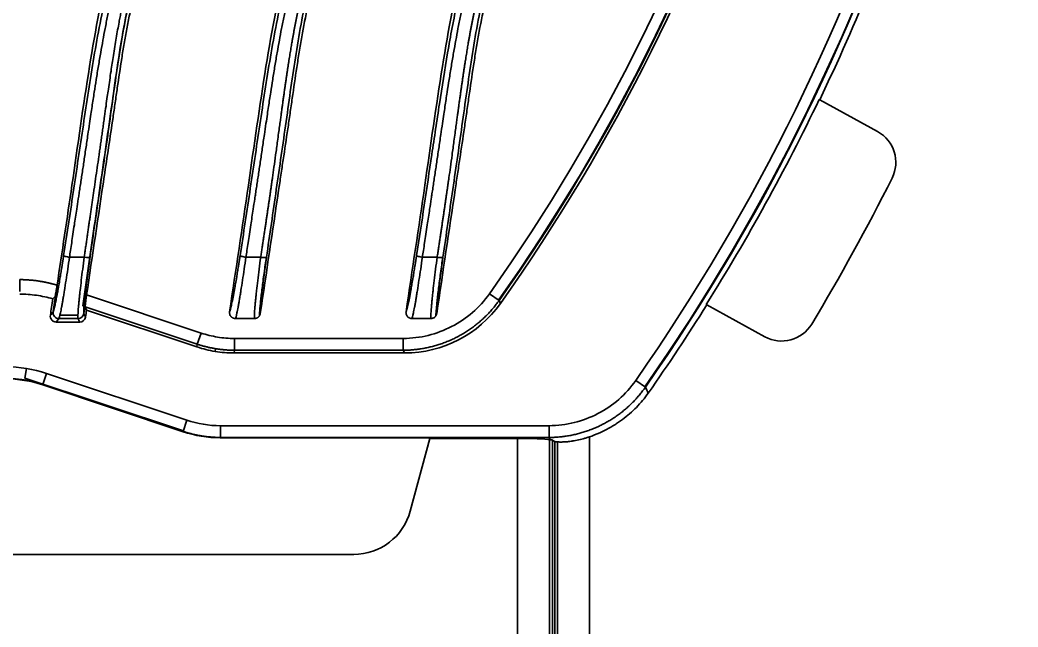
# Model space of a CAD drawing. Header units: millimetres. Extents: x 256 to 2096, y 1004 to 2403.
# Drawn here: x 841 to 926.2, y 1239.6 to 1291.5 of the extents above; entities that cross this region are included whole.
import ezdxf

# ---------------------------------------------------------------- set-up
doc = ezdxf.new("R2010")
doc.units = ezdxf.units.MM
doc.layers.add('1', color=7, linetype='Continuous', true_color=0xffffff)

msp = doc.modelspace()

# ---------------------------------------------------------------- linework, layer by layer
at = {"layer": '1', "color": 7, "linetype": 'Continuous', "lineweight": 35}
for p, q in [((909.294, 1284.687), (909.248, 1284.713)), ((914.241, 1281.962), (909.294, 1284.687)), ((845.199, 1271.232), (846.459, 1271.232)), ((860.274, 1271.232), (861.534, 1271.232)), ((875.349, 1271.232), (876.609, 1271.232)), ((840.969, 1268.316), (840.969, 1269.319)), ((856.439, 1264.758), (846.662, 1268.017)), ((881.077, 1268.108), (881.896, 1267.528)), ((843.775, 1267.674), (843.961, 1267.859)), ((846.342, 1267.073), (846.439, 1267.035)), ((899.599, 1267.195), (899.645, 1267.169)), ((899.645, 1267.169), (904.592, 1264.444)), ((844.386, 1266.279), (845.919, 1266.279)), ((856.122, 1263.806), (846.545, 1266.998)), ((846.66, 1266.712), (856.084, 1263.571)), ((844.063, 1265.695), (844.3, 1266)), ((846.076, 1265.695), (844.063, 1265.695)), ((861.005, 1266), (859.375, 1266)), ((876.08, 1266), (874.45, 1266)), ((856.122, 1263.806), (856.439, 1264.758)), ((856.084, 1263.571), (856.122, 1263.806)), ((859.296, 1264.294), (873.705, 1264.294)), ((859.296, 1264.294), (859.296, 1263.291)), ((873.705, 1263.291), (873.705, 1264.294)), ((857.688, 1263.421), (857.65, 1263.186)), ((859.296, 1263.291), (859.258, 1263.056)), ((873.826, 1263.056), (859.258, 1263.056)), ((873.705, 1263.291), (859.296, 1263.291)), ((873.705, 1263.291), (873.826, 1263.056)), ((841.523, 1261.727), (841.391, 1260.916)), ((843.246, 1261.304), (842.928, 1260.351)), ((855.23, 1257.309), (843.246, 1261.304)), ((841.362, 1260.737), (841.358, 1260.713)), ((841.391, 1260.916), (854.929, 1256.404)), ((842.928, 1260.351), (842.924, 1260.327)), ((854.909, 1256.332), (842.924, 1260.327)), ((854.913, 1256.356), (842.928, 1260.351)), ((893.575, 1260.708), (894.398, 1260.134)), ((854.913, 1256.356), (855.23, 1257.309)), ((858.087, 1256.845), (886.168, 1256.845)), ((858.087, 1256.845), (858.087, 1255.841)), ((886.168, 1255.841), (886.168, 1256.845)), ((854.909, 1256.332), (854.913, 1256.356)), ((856.479, 1255.971), (856.475, 1255.947)), ((858.087, 1255.841), (858.083, 1255.817)), ((858.083, 1255.817), (875.992, 1255.817)), ((886.168, 1255.841), (858.087, 1255.841)), ((875.975, 1255.754), (874.314, 1249.555)), ((875.992, 1255.817), (875.975, 1255.754)), ((883.464, 1255.754), (875.975, 1255.754)), ((883.464, 1255.754), (883.464, 1202.735)), ((886.266, 1255.653), (886.168, 1255.841)), ((886.213, 1255.66), (886.213, 1202.736)), ((886.453, 1255.612), (886.453, 1202.735)), ((886.651, 1194.263), (886.651, 1255.497)), ((886.89, 1191.007), (886.89, 1255.458)), ((889.639, 1178.614), (889.639, 1255.877)), ((828.856, 1245.849), (869.484, 1245.849))]:
    msp.add_line(p, q, dxfattribs=at)
for centre, radius, start, end in [((749.342, 1361.376), 176.844, 325.08661, 34.91339), ((749.342, 1361.376), 162.364, 324.70131, 35.29869), ((749.342, 1361.376), 161.41, 324.70131, 35.29869), ((749.342, 1361.376), 162.413, 324.70131, 0), ((749.342, 1361.376), 162.648, 324.65576, 0), ((749.342, 1361.376), 175.89, 325.08661, 0), ((749.342, 1361.376), 176.894, 325.08661, 0), ((749.342, 1361.376), 177.386, 334.38461, 337.92118), ((749.342, 1361.376), 177.334, 327.92022, 334.38557), ((912.794, 1279.335), 3, 333.34644, 61.1529), ((749.342, 1361.376), 185.886, 328.95935, 333.34644), ((749.342, 1361.376), 177.386, 324.99861, 327.92118), ((906.039, 1267.072), 3, 241.1529, 328.95935), ((869.484, 1250.849), 5, 270, 345)]:
    msp.add_arc(centre, radius, start, end, dxfattribs=at)
for centre, major_axis, ratio, start_param, end_param in [((873.812, 1273.12), (4.624, -8.943), 0.998264, 5.806736, 6.759243), ((844.064, 1266.198), (0.309, 0.398), 0.997479, 2.084939, 3.800853), ((846.076, 1266.198), (0.218, -0.454), 0.998064, 5.836597, 7.258411), ((859.262, 1273.12), (1.612, 9.934), 0.998594, 2.98094, 3.141593), ((859.262, 1273.12), (1.612, 9.934), 0.998594, 3.141593, 3.302246), ((839.746, 1250.779), (1.612, 9.934), 0.998594, 6.122532, 6.443838), ((858.087, 1265.881), (-1.612, -9.934), 0.998594, 6.122532, 6.443838), ((883.464, 1255.597), (3, 0), 0.052408, 0.365703, 1.570796)]:
    msp.add_ellipse(centre, major_axis=major_axis, ratio=ratio, start_param=start_param, end_param=end_param, dxfattribs=at)
for points, knots in [([(849.945, 1361.376), (849.945, 1358.184), (849.751, 1352.105), (848.953, 1343.445), (847.792, 1335.646), (846.417, 1328.624), (844.787, 1322.313), (843.312, 1316.366), (840.172, 1310.846), (836.324, 1304.627), (833.424, 1296.568), (831.726, 1287.277), (830.451, 1278.067), (829.54, 1272.007), (829.138, 1269.319)], [0, 0, 0, 0, 0.10069, 0.191705, 0.274223, 0.349217, 0.417563, 0.479284, 0.542698, 0.618977, 0.707452, 0.807129, 0.914514, 1, 1, 1, 1]), ([(865.02, 1361.376), (865.02, 1358.184), (864.826, 1352.105), (864.028, 1343.445), (862.867, 1335.646), (861.492, 1328.624), (859.862, 1322.313), (858.387, 1316.366), (855.247, 1310.846), (851.399, 1304.627), (848.499, 1296.568), (846.801, 1287.277), (845.504, 1277.908), (844.567, 1271.689), (844.142, 1268.843)], [0, 0, 0, 0, 0.100184, 0.190742, 0.272846, 0.347463, 0.415466, 0.476877, 0.539973, 0.615868, 0.703899, 0.803075, 0.90992, 1, 1, 1, 1]), ([(880.095, 1361.376), (880.095, 1358.184), (879.901, 1352.105), (879.103, 1343.445), (877.942, 1335.646), (876.567, 1328.624), (874.937, 1322.313), (873.462, 1316.366), (870.322, 1310.846), (866.474, 1304.627), (863.574, 1296.568), (861.876, 1287.277), (860.474, 1277.152), (859.414, 1270.179), (858.878, 1266.576)], [0, 0, 0, 0, 0.097844, 0.186287, 0.266472, 0.339347, 0.405761, 0.465738, 0.527359, 0.601482, 0.687456, 0.784316, 0.888666, 1, 1, 1, 1]), ([(895.17, 1361.376), (895.17, 1358.184), (894.976, 1352.105), (894.178, 1343.445), (893.017, 1335.646), (891.642, 1328.624), (890.012, 1322.313), (888.537, 1316.366), (885.397, 1310.846), (881.549, 1304.627), (878.649, 1296.568), (876.951, 1287.277), (875.549, 1277.152), (874.489, 1270.179), (873.953, 1266.576)], [0, 0, 0, 0, 0.097844, 0.186287, 0.266472, 0.339347, 0.405761, 0.465738, 0.527359, 0.601482, 0.687456, 0.784316, 0.888666, 1, 1, 1, 1]), ([(846.662, 1268.017), (847.162, 1271.384), (847.662, 1274.75), (848.417, 1279.8), (848.671, 1281.483), (848.979, 1283.587), (849.04, 1284.008), (849.162, 1284.851), (849.223, 1285.272), (849.406, 1286.535), (849.53, 1287.377), (849.73, 1288.637), (849.798, 1289.057), (849.942, 1289.896), (850.017, 1290.315), (850.135, 1290.943), (850.175, 1291.152), (850.257, 1291.569), (850.299, 1291.778), (850.429, 1292.403), (850.518, 1292.818), (850.8, 1294.058), (851.004, 1294.879), (851.447, 1296.508), (851.687, 1297.316), (852.206, 1298.917), (852.486, 1299.71), (852.939, 1300.888), (853.095, 1301.278), (853.42, 1302.054), (853.588, 1302.44), (854.111, 1303.592), (854.854, 1305.11), (855.686, 1306.595), (856.123, 1307.33)], [0, 0, 0, 0, 0.25, 0.25, 0.375, 0.375, 0.40625, 0.40625, 0.4375, 0.4375, 0.5, 0.5, 0.53125, 0.53125, 0.5625, 0.5625, 0.578125, 0.578125, 0.59375, 0.59375, 0.625, 0.625, 0.6875, 0.6875, 0.75, 0.75, 0.8125, 0.8125, 0.84375, 0.84375, 0.875, 0.875, 0.9375, 1, 1, 1, 1]), ([(861.502, 1266.428), (862.022, 1269.931), (862.541, 1273.434), (863.129, 1277.374), (863.195, 1277.811), (863.326, 1278.687), (863.523, 1280), (863.784, 1281.751), (864.01, 1283.284), (864.137, 1284.16), (864.327, 1285.474), (864.485, 1286.569), (864.685, 1287.882), (864.753, 1288.32), (864.896, 1289.192), (864.97, 1289.628), (865.203, 1290.93), (865.372, 1291.794), (865.745, 1293.51), (865.948, 1294.362), (866.393, 1296.054), (866.634, 1296.894), (867.159, 1298.559), (867.443, 1299.384), (867.905, 1300.61), (868.065, 1301.016), (868.397, 1301.825), (868.57, 1302.228), (869.108, 1303.428), (869.876, 1305.011), (870.742, 1306.562), (871.198, 1307.329)], [0, 0, 0, 0, 0.25, 0.25, 0.28125, 0.28125, 0.3125, 0.375, 0.40625, 0.421875, 0.4375, 0.5, 0.5, 0.53125, 0.53125, 0.5625, 0.5625, 0.625, 0.625, 0.6875, 0.6875, 0.75, 0.75, 0.8125, 0.8125, 0.84375, 0.84375, 0.875, 0.875, 0.9375, 1, 1, 1, 1]), ([(876.577, 1266.428), (877.1, 1269.952), (877.623, 1273.477), (878.214, 1277.441), (878.28, 1277.882), (878.412, 1278.763), (878.61, 1280.084), (878.873, 1281.846), (879.1, 1283.388), (879.196, 1284.049), (879.26, 1284.49), (879.419, 1285.592), (879.579, 1286.694), (879.747, 1287.795), (879.782, 1288.015), (879.851, 1288.455), (879.957, 1289.114), (880.07, 1289.771), (880.305, 1291.081), (880.478, 1291.949), (880.856, 1293.674), (881.063, 1294.531), (881.515, 1296.231), (881.76, 1297.075), (882.295, 1298.747), (882.584, 1299.576), (883.055, 1300.806), (883.218, 1301.214), (883.557, 1302.026), (883.733, 1302.43), (884.281, 1303.634), (884.672, 1304.428), (885.503, 1306), (885.943, 1306.778), (886.403, 1307.549)], [0, 0, 0, 0, 0.25, 0.25, 0.28125, 0.28125, 0.3125, 0.375, 0.40625, 0.421875, 0.421875, 0.4375, 0.5, 0.5, 0.515625, 0.515625, 0.53125, 0.5625, 0.5625, 0.625, 0.625, 0.6875, 0.6875, 0.75, 0.75, 0.8125, 0.8125, 0.84375, 0.84375, 0.875, 0.875, 0.9375, 0.9375, 1, 1, 1, 1]), ([(882.66, 1305.543), (881.975, 1304.235), (881.367, 1302.884), (880.558, 1300.815), (880.305, 1300.119), (879.833, 1298.715), (879.392, 1297.3), (879.009, 1295.87), (878.74, 1294.796), (878.654, 1294.437), (878.488, 1293.719), (878.086, 1291.923), (877.48, 1288.679), (876.97, 1285.428), (876.697, 1283.623), (876.588, 1282.901), (876.534, 1282.54), (876.371, 1281.457), (876.263, 1280.736), (875.94, 1278.572), (875.725, 1277.131), (875.292, 1274.25), (875.074, 1272.811), (874.852, 1271.372)], [0, 0, 0, 0, 0.125, 0.125, 0.1875, 0.1875, 0.25, 0.3125, 0.3125, 0.34375, 0.34375, 0.375, 0.5, 0.625, 0.65625, 0.65625, 0.6875, 0.6875, 0.75, 0.75, 0.875, 0.875, 1, 1, 1, 1]), ([(852.972, 1305.261), (852.958, 1305.234), (852.929, 1305.18), (852.887, 1305.098), (852.844, 1305.016), (852.801, 1304.934), (852.759, 1304.851), (852.717, 1304.769), (852.675, 1304.686), (852.633, 1304.603), (852.591, 1304.52), (852.549, 1304.436), (852.508, 1304.353), (852.467, 1304.269), (852.425, 1304.185), (852.384, 1304.101), (852.344, 1304.017), (852.303, 1303.932), (852.263, 1303.847), (852.222, 1303.762), (852.182, 1303.677), (852.142, 1303.592), (852.102, 1303.506), (852.063, 1303.421), (852.023, 1303.335), (851.984, 1303.249), (851.945, 1303.162), (851.906, 1303.076), (851.867, 1302.989), (851.828, 1302.902), (851.79, 1302.815), (851.751, 1302.728), (851.713, 1302.64), (851.675, 1302.552), (851.637, 1302.464), (851.599, 1302.376), (851.562, 1302.288), (851.525, 1302.2), (851.487, 1302.111), (851.45, 1302.022), (851.413, 1301.933), (851.377, 1301.844), (851.34, 1301.754), (851.304, 1301.664), (851.267, 1301.575), (851.231, 1301.485), (851.195, 1301.394), (851.159, 1301.304), (851.124, 1301.213), (851.088, 1301.122), (851.053, 1301.031), (851.018, 1300.94), (850.983, 1300.849), (850.948, 1300.757), (850.914, 1300.665), (850.879, 1300.573), (850.845, 1300.481), (850.811, 1300.388), (850.777, 1300.296), (850.743, 1300.203), (850.709, 1300.11), (850.675, 1300.017), (850.642, 1299.923), (850.609, 1299.83), (850.576, 1299.736), (850.543, 1299.642), (850.51, 1299.548), (850.478, 1299.453), (850.445, 1299.359), (850.413, 1299.264), (850.381, 1299.169), (850.349, 1299.074), (850.317, 1298.978), (850.286, 1298.883), (850.254, 1298.787), (850.223, 1298.691), (850.125, 1298.387), (849.963, 1297.87), (849.743, 1297.131), (849.529, 1296.376), (849.322, 1295.604), (849.109, 1294.765), (848.891, 1293.853), (848.668, 1292.858), (848.45, 1291.823), (848.244, 1290.787), (848.049, 1289.743), (847.861, 1288.685), (847.671, 1287.564), (847.488, 1286.435), (847.306, 1285.273), (847.156, 1284.29), (847.024, 1283.402), (846.905, 1282.605), (846.79, 1281.824), (846.685, 1281.11), (846.597, 1280.517), (846.51, 1279.935), (846.425, 1279.363), (846.342, 1278.801), (846.259, 1278.25), (846.178, 1277.709), (846.098, 1277.179), (846.024, 1276.685), (845.931, 1276.071), (845.796, 1275.182), (845.643, 1274.173), (845.499, 1273.219), (845.39, 1272.495), (845.291, 1271.841), (845.228, 1271.427), (845.199, 1271.232)], [0, 0, 0, 0, 0.002623, 0.005248, 0.007877, 0.010508, 0.013142, 0.015779, 0.018419, 0.021062, 0.023708, 0.026358, 0.02901, 0.031665, 0.034323, 0.036984, 0.039648, 0.042316, 0.044986, 0.04766, 0.050336, 0.053016, 0.055699, 0.058386, 0.061075, 0.063768, 0.066464, 0.069163, 0.071865, 0.074571, 0.07728, 0.079992, 0.082708, 0.085427, 0.088149, 0.090875, 0.093604, 0.096337, 0.099073, 0.101812, 0.104555, 0.107301, 0.110051, 0.112804, 0.115561, 0.118321, 0.121085, 0.123853, 0.126624, 0.129398, 0.132176, 0.134958, 0.137744, 0.140533, 0.143325, 0.146122, 0.148922, 0.151725, 0.154533, 0.157344, 0.160159, 0.162978, 0.1658, 0.168626, 0.171456, 0.17429, 0.177128, 0.179969, 0.182814, 0.185664, 0.188517, 0.191373, 0.194234, 0.197099, 0.199968, 0.20284, 0.205717, 0.227228, 0.249154, 0.2715, 0.294269, 0.317465, 0.345397, 0.374428, 0.404562, 0.435803, 0.46471, 0.495366, 0.527773, 0.561933, 0.593209, 0.628374, 0.647088, 0.670064, 0.6973, 0.714709, 0.731819, 0.748631, 0.765143, 0.781356, 0.79727, 0.812884, 0.8282, 0.843217, 0.85571, 0.881396, 0.920276, 0.943196, 0.964123, 0.983058, 1, 1, 1, 1]), ([(868.047, 1305.261), (868.033, 1305.234), (868.004, 1305.179), (867.961, 1305.097), (867.919, 1305.015), (867.876, 1304.933), (867.834, 1304.851), (867.791, 1304.768), (867.749, 1304.686), (867.707, 1304.603), (867.666, 1304.519), (867.624, 1304.436), (867.583, 1304.352), (867.541, 1304.269), (867.5, 1304.185), (867.459, 1304.101), (867.418, 1304.016), (867.378, 1303.932), (867.337, 1303.847), (867.297, 1303.762), (867.257, 1303.677), (867.217, 1303.591), (867.177, 1303.506), (867.138, 1303.42), (867.098, 1303.334), (867.059, 1303.248), (867.02, 1303.162), (866.981, 1303.075), (866.942, 1302.989), (866.903, 1302.902), (866.864, 1302.814), (866.826, 1302.727), (866.788, 1302.64), (866.75, 1302.552), (866.712, 1302.464), (866.674, 1302.376), (866.637, 1302.288), (866.599, 1302.199), (866.562, 1302.11), (866.525, 1302.022), (866.488, 1301.933), (866.451, 1301.843), (866.415, 1301.754), (866.378, 1301.664), (866.342, 1301.574), (866.306, 1301.484), (866.27, 1301.394), (866.234, 1301.303), (866.199, 1301.213), (866.163, 1301.122), (866.128, 1301.031), (866.093, 1300.94), (866.058, 1300.848), (866.023, 1300.757), (865.988, 1300.665), (865.954, 1300.573), (865.92, 1300.48), (865.885, 1300.388), (865.851, 1300.295), (865.818, 1300.203), (865.784, 1300.109), (865.75, 1300.016), (865.717, 1299.923), (865.684, 1299.829), (865.651, 1299.735), (865.618, 1299.641), (865.585, 1299.547), (865.553, 1299.453), (865.52, 1299.358), (865.488, 1299.263), (865.456, 1299.168), (865.424, 1299.073), (865.392, 1298.978), (865.361, 1298.882), (865.329, 1298.787), (865.298, 1298.691), (865.2, 1298.387), (865.037, 1297.869), (864.818, 1297.131), (864.604, 1296.376), (864.397, 1295.603), (864.184, 1294.765), (863.966, 1293.852), (863.743, 1292.858), (863.525, 1291.823), (863.319, 1290.787), (863.124, 1289.743), (862.936, 1288.684), (862.746, 1287.564), (862.563, 1286.435), (862.381, 1285.273), (862.231, 1284.289), (862.099, 1283.401), (861.98, 1282.605), (861.865, 1281.824), (861.76, 1281.11), (861.672, 1280.517), (861.585, 1279.935), (861.5, 1279.363), (861.417, 1278.801), (861.334, 1278.25), (861.253, 1277.709), (861.173, 1277.179), (861.099, 1276.685), (861.006, 1276.071), (860.871, 1275.182), (860.718, 1274.173), (860.574, 1273.219), (860.465, 1272.495), (860.366, 1271.841), (860.303, 1271.427), (860.274, 1271.232)], [0, 0, 0, 0, 0.002623, 0.005248, 0.007877, 0.010508, 0.013142, 0.015779, 0.018419, 0.021062, 0.023709, 0.026358, 0.02901, 0.031665, 0.034323, 0.036984, 0.039648, 0.042316, 0.044986, 0.04766, 0.050336, 0.053016, 0.055699, 0.058386, 0.061075, 0.063768, 0.066464, 0.069163, 0.071865, 0.074571, 0.07728, 0.079992, 0.082708, 0.085427, 0.088149, 0.090875, 0.093604, 0.096337, 0.099073, 0.101812, 0.104555, 0.107301, 0.110051, 0.112804, 0.115561, 0.118321, 0.121085, 0.123853, 0.126624, 0.129398, 0.132176, 0.134958, 0.137744, 0.140533, 0.143325, 0.146122, 0.148922, 0.151725, 0.154533, 0.157344, 0.160159, 0.162978, 0.1658, 0.168626, 0.171456, 0.17429, 0.177128, 0.179969, 0.182814, 0.185663, 0.188516, 0.191373, 0.194234, 0.197099, 0.199967, 0.20284, 0.205716, 0.227228, 0.249154, 0.271499, 0.294268, 0.317465, 0.345397, 0.374428, 0.404562, 0.435803, 0.46471, 0.495366, 0.527772, 0.561933, 0.593209, 0.628374, 0.647088, 0.670063, 0.6973, 0.714709, 0.731819, 0.748631, 0.765143, 0.781356, 0.79727, 0.812884, 0.8282, 0.843217, 0.855712, 0.881399, 0.920276, 0.943196, 0.964124, 0.983058, 1, 1, 1, 1]), ([(883.122, 1305.261), (883.108, 1305.234), (883.079, 1305.179), (883.036, 1305.097), (882.994, 1305.015), (882.951, 1304.933), (882.909, 1304.851), (882.866, 1304.768), (882.824, 1304.686), (882.782, 1304.603), (882.741, 1304.519), (882.699, 1304.436), (882.658, 1304.352), (882.616, 1304.269), (882.575, 1304.185), (882.534, 1304.101), (882.493, 1304.016), (882.453, 1303.932), (882.412, 1303.847), (882.372, 1303.762), (882.332, 1303.677), (882.292, 1303.591), (882.252, 1303.506), (882.213, 1303.42), (882.173, 1303.334), (882.134, 1303.248), (882.095, 1303.162), (882.056, 1303.075), (882.017, 1302.988), (881.978, 1302.902), (881.939, 1302.814), (881.901, 1302.727), (881.863, 1302.64), (881.825, 1302.552), (881.787, 1302.464), (881.749, 1302.376), (881.712, 1302.288), (881.674, 1302.199), (881.637, 1302.11), (881.6, 1302.022), (881.563, 1301.932), (881.526, 1301.843), (881.49, 1301.754), (881.453, 1301.664), (881.417, 1301.574), (881.381, 1301.484), (881.345, 1301.394), (881.309, 1301.303), (881.274, 1301.213), (881.238, 1301.122), (881.203, 1301.031), (881.168, 1300.94), (881.133, 1300.848), (881.098, 1300.756), (881.063, 1300.665), (881.029, 1300.573), (880.995, 1300.48), (880.96, 1300.388), (880.926, 1300.295), (880.893, 1300.203), (880.859, 1300.109), (880.825, 1300.016), (880.792, 1299.923), (880.759, 1299.829), (880.726, 1299.735), (880.693, 1299.641), (880.66, 1299.547), (880.628, 1299.453), (880.595, 1299.358), (880.563, 1299.263), (880.531, 1299.168), (880.499, 1299.073), (880.467, 1298.978), (880.436, 1298.882), (880.404, 1298.787), (880.373, 1298.691), (880.275, 1298.387), (880.112, 1297.869), (879.893, 1297.131), (879.679, 1296.376), (879.472, 1295.603), (879.259, 1294.765), (879.041, 1293.852), (878.818, 1292.858), (878.6, 1291.823), (878.394, 1290.787), (878.199, 1289.743), (878.011, 1288.684), (877.821, 1287.564), (877.638, 1286.435), (877.456, 1285.273), (877.306, 1284.289), (877.174, 1283.401), (877.055, 1282.605), (876.94, 1281.824), (876.835, 1281.11), (876.747, 1280.517), (876.66, 1279.935), (876.575, 1279.363), (876.492, 1278.801), (876.409, 1278.25), (876.328, 1277.709), (876.248, 1277.179), (876.174, 1276.685), (876.081, 1276.071), (875.946, 1275.182), (875.793, 1274.173), (875.649, 1273.219), (875.54, 1272.495), (875.441, 1271.841), (875.378, 1271.427), (875.349, 1271.232)], [0, 0, 0, 0, 0.002623, 0.005248, 0.007877, 0.010508, 0.013142, 0.01578, 0.01842, 0.021063, 0.023709, 0.026358, 0.02901, 0.031665, 0.034323, 0.036984, 0.039649, 0.042316, 0.044987, 0.04766, 0.050337, 0.053017, 0.0557, 0.058386, 0.061076, 0.063768, 0.066464, 0.069163, 0.071866, 0.074572, 0.077281, 0.079993, 0.082709, 0.085428, 0.08815, 0.090876, 0.093605, 0.096337, 0.099073, 0.101813, 0.104556, 0.107302, 0.110052, 0.112805, 0.115562, 0.118322, 0.121086, 0.123853, 0.126624, 0.129399, 0.132177, 0.134959, 0.137744, 0.140533, 0.143326, 0.146122, 0.148922, 0.151726, 0.154533, 0.157344, 0.160159, 0.162978, 0.1658, 0.168627, 0.171456, 0.17429, 0.177128, 0.179969, 0.182814, 0.185664, 0.188517, 0.191373, 0.194234, 0.197099, 0.199967, 0.20284, 0.205716, 0.227228, 0.249154, 0.271499, 0.294268, 0.317465, 0.345397, 0.374428, 0.404562, 0.435803, 0.46471, 0.495366, 0.527773, 0.561933, 0.593209, 0.628374, 0.647088, 0.670063, 0.6973, 0.714709, 0.731819, 0.74863, 0.765143, 0.781356, 0.79727, 0.812884, 0.8282, 0.843217, 0.855713, 0.881399, 0.920276, 0.943196, 0.964124, 0.983058, 1, 1, 1, 1]), ([(861.534, 1271.232), (861.554, 1271.365), (861.595, 1271.628), (861.654, 1272.021), (861.713, 1272.407), (861.771, 1272.787), (861.827, 1273.161), (861.882, 1273.529), (861.936, 1273.89), (861.99, 1274.245), (862.042, 1274.594), (862.092, 1274.936), (862.142, 1275.273), (862.191, 1275.603), (862.238, 1275.927), (862.285, 1276.244), (862.33, 1276.556), (862.374, 1276.861), (862.417, 1277.159), (862.459, 1277.452), (862.5, 1277.738), (862.57, 1278.229), (862.674, 1278.97), (862.818, 1280.012), (862.949, 1280.977), (863.06, 1281.792), (863.141, 1282.383), (863.21, 1282.89), (863.268, 1283.312), (863.314, 1283.649), (863.348, 1283.902), (863.385, 1284.167), (863.427, 1284.471), (863.478, 1284.837), (863.528, 1285.195), (863.578, 1285.544), (863.627, 1285.885), (863.675, 1286.217), (863.723, 1286.541), (863.77, 1286.856), (863.816, 1287.163), (863.861, 1287.461), (863.906, 1287.751), (863.95, 1288.032), (863.993, 1288.305), (864.035, 1288.569), (864.077, 1288.825), (864.118, 1289.072), (864.158, 1289.311), (864.201, 1289.564), (864.249, 1289.834), (864.3, 1290.123), (864.353, 1290.412), (864.406, 1290.7), (864.46, 1290.988), (864.516, 1291.275), (864.572, 1291.561), (864.629, 1291.847), (864.687, 1292.132), (864.746, 1292.416), (864.805, 1292.699), (864.866, 1292.982), (864.927, 1293.265), (864.99, 1293.546), (865.053, 1293.827), (865.117, 1294.108), (865.161, 1294.294), (865.182, 1294.388)], [0, 0, 0, 0, 0.017236, 0.0342, 0.050892, 0.067313, 0.083461, 0.099338, 0.114944, 0.130277, 0.145339, 0.160129, 0.174647, 0.188894, 0.202869, 0.216572, 0.230003, 0.243163, 0.256051, 0.268667, 0.281012, 0.293085, 0.332058, 0.376908, 0.427635, 0.456732, 0.482185, 0.503995, 0.522161, 0.536683, 0.547561, 0.554796, 0.570929, 0.586697, 0.602101, 0.617141, 0.631817, 0.64613, 0.660078, 0.673662, 0.686883, 0.69974, 0.712233, 0.724362, 0.736128, 0.74753, 0.758568, 0.769243, 0.779554, 0.789503, 0.80205, 0.814576, 0.827081, 0.839564, 0.852027, 0.864469, 0.87689, 0.889291, 0.901672, 0.914032, 0.926372, 0.938692, 0.950993, 0.963273, 0.975535, 0.987777, 1, 1, 1, 1]), ([(876.609, 1271.232), (876.629, 1271.365), (876.67, 1271.628), (876.729, 1272.021), (876.788, 1272.407), (876.846, 1272.787), (876.902, 1273.161), (876.957, 1273.529), (877.011, 1273.89), (877.065, 1274.245), (877.117, 1274.594), (877.167, 1274.936), (877.217, 1275.273), (877.266, 1275.603), (877.313, 1275.927), (877.36, 1276.244), (877.405, 1276.556), (877.449, 1276.861), (877.492, 1277.159), (877.534, 1277.452), (877.575, 1277.738), (877.645, 1278.229), (877.749, 1278.97), (877.893, 1280.012), (878.024, 1280.977), (878.135, 1281.792), (878.216, 1282.383), (878.285, 1282.89), (878.343, 1283.312), (878.389, 1283.649), (878.423, 1283.902), (878.46, 1284.167), (878.502, 1284.471), (878.553, 1284.837), (878.603, 1285.195), (878.653, 1285.544), (878.702, 1285.885), (878.75, 1286.217), (878.798, 1286.541), (878.845, 1286.856), (878.891, 1287.163), (878.936, 1287.461), (878.981, 1287.751), (879.025, 1288.032), (879.068, 1288.305), (879.11, 1288.569), (879.152, 1288.825), (879.193, 1289.072), (879.233, 1289.311), (879.276, 1289.564), (879.324, 1289.834), (879.375, 1290.123), (879.428, 1290.412), (879.481, 1290.7), (879.535, 1290.988), (879.591, 1291.275), (879.647, 1291.561), (879.704, 1291.847), (879.762, 1292.132), (879.821, 1292.416), (879.88, 1292.699), (879.941, 1292.982), (880.002, 1293.265), (880.065, 1293.546), (880.128, 1293.827), (880.192, 1294.108), (880.236, 1294.294), (880.257, 1294.388)], [0, 0, 0, 0, 0.017236, 0.0342, 0.050892, 0.067313, 0.083461, 0.099338, 0.114944, 0.130277, 0.145339, 0.160129, 0.174647, 0.188894, 0.202869, 0.216572, 0.230003, 0.243163, 0.256051, 0.268667, 0.281012, 0.293085, 0.332058, 0.376908, 0.427635, 0.456732, 0.482185, 0.503995, 0.522161, 0.536683, 0.547561, 0.554796, 0.570929, 0.586697, 0.602101, 0.617141, 0.631817, 0.64613, 0.660078, 0.673662, 0.686883, 0.69974, 0.712233, 0.724362, 0.736128, 0.74753, 0.758568, 0.769243, 0.779554, 0.789503, 0.80205, 0.814576, 0.827081, 0.839564, 0.852027, 0.864469, 0.87689, 0.889291, 0.901672, 0.914032, 0.926372, 0.938692, 0.950993, 0.963273, 0.975535, 0.987777, 1, 1, 1, 1]), ([(846.342, 1267.073), (846.647, 1269.196), (846.953, 1271.32), (847.595, 1275.77), (847.933, 1278.096), (848.44, 1281.586), (848.608, 1282.75), (848.937, 1285.079), (849.097, 1286.245), (849.443, 1288.573), (849.628, 1289.738), (850.041, 1291.955), (850.261, 1293.01), (850.509, 1294.057)], [0, 0, 0, 0, 0.236073, 0.236073, 0.49422, 0.49422, 0.623294, 0.623294, 0.752368, 0.752368, 0.881441, 0.881441, 1, 1, 1, 1]), ([(846.459, 1271.232), (846.479, 1271.373), (846.52, 1271.656), (846.581, 1272.078), (846.641, 1272.498), (846.701, 1272.915), (846.761, 1273.331), (846.821, 1273.744), (846.88, 1274.155), (846.94, 1274.564), (846.998, 1274.97), (847.057, 1275.374), (847.115, 1275.776), (847.173, 1276.175), (847.231, 1276.572), (847.316, 1277.155), (847.428, 1277.924), (847.567, 1278.881), (847.683, 1279.678), (847.776, 1280.316), (847.845, 1280.794), (847.914, 1281.273), (847.982, 1281.752), (848.05, 1282.231), (848.121, 1282.728), (848.21, 1283.367), (848.315, 1284.116), (848.424, 1284.897), (848.565, 1285.892), (848.734, 1287.059), (848.918, 1288.271), (849.068, 1289.211), (849.191, 1289.942), (849.312, 1290.638), (849.409, 1291.166), (849.48, 1291.539), (849.524, 1291.768), (849.569, 1291.994), (849.613, 1292.217), (849.659, 1292.439), (849.704, 1292.658), (849.75, 1292.875), (849.796, 1293.09), (849.843, 1293.303), (849.89, 1293.513), (849.937, 1293.721), (849.985, 1293.927), (850.017, 1294.064), (850.033, 1294.132)], [0, 0, 0, 0, 0.018537, 0.036974, 0.05531, 0.073546, 0.091681, 0.109715, 0.12765, 0.145483, 0.163216, 0.180849, 0.198381, 0.215813, 0.233144, 0.250375, 0.292099, 0.333823, 0.375547, 0.396406, 0.417268, 0.438134, 0.459003, 0.479874, 0.500749, 0.524007, 0.563373, 0.598537, 0.625988, 0.693345, 0.751069, 0.784497, 0.816424, 0.846851, 0.87578, 0.885885, 0.895898, 0.90582, 0.915649, 0.925387, 0.935033, 0.944587, 0.95405, 0.963422, 0.972703, 0.981893, 0.990992, 1, 1, 1, 1]), ([(844.702, 1271.372), (844.7, 1271.358), (844.696, 1271.328), (844.689, 1271.283), (844.681, 1271.234), (844.673, 1271.183), (844.665, 1271.129), (844.656, 1271.071), (844.646, 1271.011), (844.636, 1270.948), (844.626, 1270.882), (844.615, 1270.813), (844.604, 1270.741), (844.592, 1270.667), (844.58, 1270.59), (844.567, 1270.51), (844.546, 1270.382), (844.518, 1270.206), (844.482, 1269.986), (844.446, 1269.766), (844.387, 1269.417), (844.315, 1268.995), (844.238, 1268.56), (844.183, 1268.256), (844.137, 1268.009), (844.094, 1267.784), (844.05, 1267.556), (844.007, 1267.349), (843.968, 1267.165), (843.936, 1267.023), (843.911, 1266.917), (843.892, 1266.841), (843.875, 1266.778), (843.861, 1266.727), (843.849, 1266.686), (843.838, 1266.654), (843.829, 1266.629), (843.822, 1266.611), (843.816, 1266.597), (843.811, 1266.587), (843.807, 1266.58), (843.804, 1266.577), (843.803, 1266.575)], [0, 0, 0, 0, 0.005631, 0.011672, 0.018122, 0.024981, 0.032247, 0.039921, 0.048003, 0.056491, 0.065386, 0.074687, 0.084394, 0.094506, 0.105025, 0.115949, 0.127278, 0.15795, 0.189027, 0.220517, 0.252428, 0.342177, 0.413919, 0.467658, 0.503192, 0.55327, 0.603176, 0.652921, 0.70258, 0.752193, 0.784617, 0.814896, 0.843036, 0.869041, 0.892915, 0.914654, 0.934257, 0.951716, 0.967028, 0.980183, 0.991176, 1, 1, 1, 1]), ([(845.199, 1271.232), (845.141, 1271.241), (845.015, 1271.262), (844.84, 1271.304), (844.726, 1271.344), (844.703, 1271.364), (844.702, 1271.372)], [0, 0, 0, 0, 0.250279, 0.50073, 0.75118, 1, 1, 1, 1]), ([(859.777, 1271.372), (859.775, 1271.358), (859.771, 1271.328), (859.764, 1271.283), (859.756, 1271.235), (859.748, 1271.183), (859.74, 1271.129), (859.731, 1271.072), (859.721, 1271.011), (859.711, 1270.948), (859.701, 1270.882), (859.69, 1270.813), (859.679, 1270.742), (859.667, 1270.667), (859.655, 1270.59), (859.642, 1270.51), (859.621, 1270.381), (859.593, 1270.205), (859.557, 1269.984), (859.52, 1269.765), (859.462, 1269.416), (859.39, 1268.993), (859.313, 1268.557), (859.258, 1268.255), (859.208, 1267.987), (859.158, 1267.723), (859.103, 1267.448), (859.053, 1267.207), (859.014, 1267.035), (858.986, 1266.917), (858.967, 1266.841), (858.951, 1266.778), (858.936, 1266.727), (858.924, 1266.686), (858.913, 1266.655), (858.904, 1266.63), (858.897, 1266.611), (858.891, 1266.598), (858.886, 1266.588), (858.882, 1266.581), (858.879, 1266.577), (858.878, 1266.576)], [0, 0, 0, 0, 0.00562, 0.011652, 0.018095, 0.024948, 0.032212, 0.039885, 0.047967, 0.056459, 0.065359, 0.074667, 0.084384, 0.094508, 0.10504, 0.11598, 0.127328, 0.158196, 0.189347, 0.220788, 0.252528, 0.342717, 0.41462, 0.468238, 0.503379, 0.565978, 0.628306, 0.690448, 0.752504, 0.784905, 0.815158, 0.843273, 0.869253, 0.8931, 0.914813, 0.934389, 0.951822, 0.967106, 0.980235, 0.991202, 1, 1, 1, 1]), ([(860.274, 1271.232), (860.216, 1271.241), (860.09, 1271.262), (859.915, 1271.304), (859.801, 1271.344), (859.778, 1271.364), (859.777, 1271.372)], [0, 0, 0, 0, 0.250263, 0.500694, 0.751125, 1, 1, 1, 1]), ([(874.852, 1271.372), (874.85, 1271.358), (874.846, 1271.328), (874.839, 1271.283), (874.831, 1271.235), (874.823, 1271.183), (874.815, 1271.129), (874.806, 1271.072), (874.796, 1271.011), (874.786, 1270.948), (874.776, 1270.882), (874.765, 1270.813), (874.754, 1270.742), (874.742, 1270.667), (874.73, 1270.59), (874.717, 1270.51), (874.696, 1270.381), (874.668, 1270.205), (874.632, 1269.984), (874.595, 1269.765), (874.537, 1269.416), (874.465, 1268.993), (874.388, 1268.557), (874.333, 1268.255), (874.283, 1267.987), (874.233, 1267.723), (874.178, 1267.448), (874.128, 1267.207), (874.089, 1267.035), (874.061, 1266.917), (874.042, 1266.841), (874.026, 1266.778), (874.011, 1266.727), (873.999, 1266.686), (873.988, 1266.655), (873.979, 1266.63), (873.972, 1266.611), (873.966, 1266.598), (873.961, 1266.588), (873.957, 1266.581), (873.954, 1266.577), (873.953, 1266.576)], [0, 0, 0, 0, 0.00562, 0.011652, 0.018095, 0.024948, 0.032212, 0.039885, 0.047967, 0.056459, 0.065359, 0.074667, 0.084384, 0.094508, 0.10504, 0.11598, 0.127328, 0.158196, 0.189347, 0.220788, 0.252528, 0.342717, 0.41462, 0.468238, 0.503379, 0.565978, 0.628306, 0.690448, 0.752504, 0.784905, 0.815158, 0.843273, 0.869253, 0.8931, 0.914813, 0.934389, 0.951822, 0.967106, 0.980235, 0.991202, 1, 1, 1, 1]), ([(875.349, 1271.232), (875.291, 1271.241), (875.165, 1271.262), (874.99, 1271.304), (874.876, 1271.344), (874.853, 1271.364), (874.852, 1271.372)], [0, 0, 0, 0, 0.250263, 0.500694, 0.751125, 1, 1, 1, 1]), ([(844.3, 1266), (844.328, 1266.04), (844.372, 1266.203), (844.459, 1266.613), (844.492, 1266.777), (844.545, 1267.061), (844.563, 1267.162), (844.601, 1267.377), (844.621, 1267.49), (844.662, 1267.729), (844.683, 1267.853), (844.726, 1268.112), (844.748, 1268.246), (844.815, 1268.66), (844.861, 1268.954), (845.003, 1269.875), (845.101, 1270.542), (845.199, 1271.232)], [0, 0, 0, 0, 0.25, 0.25, 0.375, 0.375, 0.4375, 0.4375, 0.5, 0.5, 0.5625, 0.5625, 0.625, 0.625, 0.75, 0.75, 1, 1, 1, 1]), ([(846.459, 1271.232), (846.368, 1270.541), (846.284, 1269.874), (846.174, 1268.953), (846.14, 1268.66), (846.094, 1268.245), (846.08, 1268.111), (846.052, 1267.852), (846.039, 1267.727), (846.015, 1267.489), (846.004, 1267.375), (845.983, 1267.16), (845.974, 1267.059), (845.95, 1266.776), (845.937, 1266.612), (845.913, 1266.203), (845.913, 1266.04), (845.93, 1266)], [0, 0, 0, 0, 0.25, 0.25, 0.375, 0.375, 0.4375, 0.4375, 0.5, 0.5, 0.5625, 0.5625, 0.625, 0.625, 0.75, 0.75, 1, 1, 1, 1]), ([(846.956, 1271.224), (846.955, 1271.212), (846.951, 1271.188), (846.946, 1271.152), (846.941, 1271.116), (846.936, 1271.08), (846.931, 1271.044), (846.926, 1271.009), (846.921, 1270.973), (846.916, 1270.938), (846.911, 1270.902), (846.906, 1270.867), (846.901, 1270.831), (846.896, 1270.796), (846.891, 1270.761), (846.886, 1270.726), (846.881, 1270.691), (846.876, 1270.656), (846.871, 1270.621), (846.866, 1270.586), (846.861, 1270.551), (846.856, 1270.517), (846.852, 1270.482), (846.847, 1270.447), (846.842, 1270.413), (846.837, 1270.378), (846.833, 1270.344), (846.828, 1270.31), (846.823, 1270.276), (846.818, 1270.241), (846.814, 1270.207), (846.809, 1270.173), (846.805, 1270.139), (846.8, 1270.105), (846.795, 1270.072), (846.791, 1270.038), (846.786, 1270.004), (846.782, 1269.971), (846.777, 1269.937), (846.773, 1269.904), (846.768, 1269.87), (846.764, 1269.837), (846.759, 1269.804), (846.755, 1269.77), (846.75, 1269.737), (846.746, 1269.704), (846.742, 1269.671), (846.737, 1269.638), (846.733, 1269.605), (846.729, 1269.573), (846.724, 1269.54), (846.72, 1269.507), (846.716, 1269.475), (846.712, 1269.442), (846.694, 1269.306), (846.664, 1269.071), (846.623, 1268.75), (846.586, 1268.446), (846.552, 1268.158), (846.519, 1267.865), (846.489, 1267.576), (846.461, 1267.3), (846.44, 1267.059), (846.429, 1266.912), (846.424, 1266.832), (846.422, 1266.805), (846.421, 1266.778), (846.42, 1266.753), (846.418, 1266.728), (846.417, 1266.705), (846.416, 1266.682), (846.416, 1266.661), (846.415, 1266.64), (846.414, 1266.62), (846.414, 1266.601), (846.414, 1266.583), (846.414, 1266.566), (846.414, 1266.55), (846.414, 1266.535), (846.415, 1266.52), (846.415, 1266.507), (846.416, 1266.494), (846.417, 1266.483), (846.418, 1266.472), (846.419, 1266.463), (846.42, 1266.454), (846.421, 1266.446), (846.423, 1266.439), (846.425, 1266.433), (846.426, 1266.43), (846.426, 1266.428)], [0, 0, 0, 0, 0.004793, 0.009581, 0.014365, 0.019143, 0.023918, 0.028688, 0.033454, 0.038216, 0.042975, 0.04773, 0.052482, 0.05723, 0.061976, 0.06672, 0.071461, 0.076199, 0.080936, 0.085671, 0.090404, 0.095135, 0.099866, 0.104595, 0.109323, 0.114051, 0.118778, 0.123505, 0.128232, 0.132959, 0.137687, 0.142414, 0.147143, 0.151873, 0.156603, 0.161335, 0.166069, 0.170804, 0.175541, 0.180281, 0.185022, 0.189767, 0.194514, 0.199263, 0.204016, 0.208772, 0.213532, 0.218296, 0.223063, 0.227834, 0.23261, 0.23739, 0.242175, 0.246965, 0.251759, 0.302513, 0.352804, 0.402878, 0.452982, 0.503364, 0.566017, 0.628172, 0.69031, 0.75291, 0.762485, 0.772041, 0.78158, 0.791104, 0.800613, 0.81011, 0.819596, 0.829073, 0.838543, 0.848007, 0.857466, 0.866923, 0.87638, 0.885837, 0.895297, 0.904761, 0.914232, 0.923709, 0.933196, 0.942694, 0.952204, 0.961728, 0.971269, 0.980826, 0.990403, 1, 1, 1, 1]), ([(859.375, 1266), (859.403, 1266.039), (859.447, 1266.203), (859.534, 1266.612), (859.567, 1266.776), (859.62, 1267.06), (859.638, 1267.161), (859.676, 1267.376), (859.696, 1267.49), (859.737, 1267.728), (859.758, 1267.852), (859.801, 1268.111), (859.823, 1268.245), (859.89, 1268.66), (859.936, 1268.953), (860.078, 1269.874), (860.176, 1270.542), (860.274, 1271.232)], [0, 0, 0, 0, 0.25, 0.25, 0.375, 0.375, 0.4375, 0.4375, 0.5, 0.5, 0.5625, 0.5625, 0.625, 0.625, 0.75, 0.75, 1, 1, 1, 1]), ([(861.534, 1271.232), (861.443, 1270.539), (861.316, 1269.532), (861.197, 1268.498), (861.138, 1267.959), (861.099, 1267.584), (861.066, 1267.243), (861.029, 1266.839), (860.988, 1266.277), (860.988, 1266.038), (861.005, 1266)], [0, 0, 0, 0, 0.251591, 0.377386, 0.440284, 0.503182, 0.56608, 0.628977, 0.754773, 1, 1, 1, 1]), ([(861.425, 1266.226), (861.426, 1266.267), (861.427, 1266.314), (861.439, 1266.536), (861.457, 1266.761), (861.498, 1267.179), (861.513, 1267.331), (861.549, 1267.655), (861.568, 1267.827), (861.632, 1268.375), (861.683, 1268.785), (861.767, 1269.432), (861.797, 1269.654), (861.858, 1270.111), (861.891, 1270.347), (861.953, 1270.792), (861.983, 1271.002), (862.013, 1271.212)], [0, 0, 0, 0, 0.063222, 0.063222, 0.274338, 0.274338, 0.379896, 0.379896, 0.485454, 0.485454, 0.69657, 0.69657, 0.802128, 0.802128, 0.907686, 0.907686, 1, 1, 1, 1]), ([(861.502, 1266.428), (861.501, 1266.429), (861.5, 1266.432), (861.498, 1266.439), (861.496, 1266.448), (861.494, 1266.463), (861.491, 1266.484), (861.49, 1266.514), (861.489, 1266.555), (861.489, 1266.609), (861.491, 1266.679), (861.495, 1266.769), (861.502, 1266.881), (861.512, 1267.018), (861.526, 1267.185), (861.545, 1267.385), (861.568, 1267.622), (861.596, 1267.879), (861.627, 1268.151), (861.659, 1268.43), (861.696, 1268.733), (861.737, 1269.06), (861.775, 1269.353), (861.807, 1269.598), (861.831, 1269.78), (861.853, 1269.947), (861.875, 1270.111), (861.897, 1270.273), (861.92, 1270.434), (861.94, 1270.584), (861.96, 1270.721), (861.977, 1270.846), (861.993, 1270.959), (862.007, 1271.059), (862.02, 1271.146), (862.027, 1271.199), (862.031, 1271.224)], [0, 0, 0, 0, 0.007023, 0.017287, 0.030782, 0.047499, 0.067424, 0.090548, 0.116862, 0.14636, 0.179039, 0.214903, 0.253963, 0.296236, 0.341749, 0.39054, 0.442694, 0.498267, 0.545603, 0.594258, 0.64423, 0.695578, 0.748333, 0.77692, 0.803078, 0.826808, 0.848112, 0.872038, 0.894205, 0.914613, 0.93326, 0.950145, 0.965264, 0.978615, 0.990195, 1, 1, 1, 1]), ([(862.031, 1271.224), (862.028, 1271.217), (862.015, 1271.21), (861.963, 1271.202), (861.924, 1271.201), (861.828, 1271.202), (861.771, 1271.206), (861.652, 1271.216), (861.591, 1271.224), (861.534, 1271.232)], [0, 0, 0, 0, 0.25, 0.25, 0.5, 0.5, 0.75, 0.75, 1, 1, 1, 1]), ([(874.45, 1266), (874.478, 1266.039), (874.522, 1266.203), (874.609, 1266.612), (874.642, 1266.776), (874.695, 1267.06), (874.713, 1267.161), (874.751, 1267.376), (874.771, 1267.49), (874.812, 1267.728), (874.833, 1267.852), (874.876, 1268.111), (874.898, 1268.245), (874.965, 1268.66), (875.011, 1268.953), (875.153, 1269.874), (875.251, 1270.542), (875.349, 1271.232)], [0, 0, 0, 0, 0.25, 0.25, 0.375, 0.375, 0.4375, 0.4375, 0.5, 0.5, 0.5625, 0.5625, 0.625, 0.625, 0.75, 0.75, 1, 1, 1, 1]), ([(876.609, 1271.232), (876.518, 1270.539), (876.391, 1269.532), (876.272, 1268.498), (876.213, 1267.959), (876.174, 1267.584), (876.141, 1267.243), (876.104, 1266.839), (876.063, 1266.277), (876.063, 1266.038), (876.08, 1266)], [0, 0, 0, 0, 0.251591, 0.377386, 0.440284, 0.503182, 0.56608, 0.628977, 0.754773, 1, 1, 1, 1]), ([(876.5, 1266.226), (876.501, 1266.267), (876.502, 1266.313), (876.514, 1266.535), (876.532, 1266.76), (876.573, 1267.178), (876.588, 1267.33), (876.623, 1267.654), (876.643, 1267.826), (876.707, 1268.374), (876.758, 1268.785), (876.842, 1269.432), (876.872, 1269.654), (876.933, 1270.11), (876.966, 1270.346), (877.028, 1270.792), (877.058, 1271.001), (877.088, 1271.212)], [0, 0, 0, 0, 0.062972, 0.062972, 0.274135, 0.274135, 0.379717, 0.379717, 0.485299, 0.485299, 0.696462, 0.696462, 0.802043, 0.802043, 0.907625, 0.907625, 1, 1, 1, 1]), ([(876.577, 1266.428), (876.576, 1266.429), (876.575, 1266.432), (876.573, 1266.439), (876.571, 1266.448), (876.569, 1266.463), (876.566, 1266.484), (876.565, 1266.514), (876.564, 1266.555), (876.564, 1266.609), (876.566, 1266.679), (876.57, 1266.769), (876.577, 1266.881), (876.587, 1267.018), (876.601, 1267.185), (876.62, 1267.385), (876.643, 1267.622), (876.671, 1267.88), (876.702, 1268.152), (876.734, 1268.431), (876.771, 1268.734), (876.812, 1269.06), (876.857, 1269.41), (876.903, 1269.764), (876.949, 1270.102), (876.99, 1270.4), (877.025, 1270.655), (877.055, 1270.864), (877.078, 1271.027), (877.094, 1271.141), (877.103, 1271.202), (877.106, 1271.224)], [0, 0, 0, 0, 0.007025, 0.017292, 0.030789, 0.047507, 0.067433, 0.090558, 0.116873, 0.14637, 0.179049, 0.214913, 0.253973, 0.296245, 0.341756, 0.390546, 0.442698, 0.498269, 0.545698, 0.594399, 0.644371, 0.695673, 0.748335, 0.802394, 0.850002, 0.891168, 0.92589, 0.954153, 0.975939, 0.991227, 1, 1, 1, 1]), ([(877.106, 1271.224), (877.103, 1271.217), (877.09, 1271.21), (877.038, 1271.202), (876.999, 1271.201), (876.903, 1271.202), (876.846, 1271.206), (876.727, 1271.216), (876.666, 1271.224), (876.609, 1271.232)], [0, 0, 0, 0, 0.25, 0.25, 0.5, 0.5, 0.75, 0.75, 1, 1, 1, 1]), ([(844.142, 1268.843), (844.124, 1268.849), (844.088, 1268.859), (844.032, 1268.876), (843.973, 1268.893), (843.912, 1268.91), (843.848, 1268.928), (843.782, 1268.945), (843.713, 1268.964), (843.641, 1268.982), (843.567, 1269), (843.49, 1269.019), (843.411, 1269.038), (843.328, 1269.056), (843.244, 1269.075), (843.156, 1269.093), (843.066, 1269.112), (842.973, 1269.13), (842.877, 1269.147), (842.779, 1269.165), (842.678, 1269.181), (842.552, 1269.201), (842.405, 1269.222), (842.239, 1269.243), (842.08, 1269.261), (841.929, 1269.276), (841.784, 1269.288), (841.646, 1269.298), (841.516, 1269.305), (841.392, 1269.311), (841.276, 1269.315), (841.167, 1269.318), (841.066, 1269.319), (841, 1269.319), (840.969, 1269.319)], [0, 0, 0, 0, 0.017329, 0.035464, 0.054404, 0.074147, 0.094693, 0.116042, 0.138193, 0.161146, 0.184901, 0.209457, 0.234815, 0.260975, 0.287939, 0.315706, 0.344278, 0.373657, 0.403844, 0.434841, 0.466652, 0.499278, 0.553434, 0.605326, 0.65496, 0.702339, 0.747465, 0.790336, 0.83095, 0.869304, 0.905392, 0.939208, 0.970747, 1, 1, 1, 1]), ([(844.142, 1268.843), (844.133, 1268.78), (844.123, 1268.718), (844.109, 1268.626), (844.104, 1268.596), (844.097, 1268.55), (844.094, 1268.535), (844.089, 1268.506), (844.087, 1268.491), (844.075, 1268.418), (844.066, 1268.363), (844.052, 1268.284), (844.048, 1268.258), (844.041, 1268.221), (844.039, 1268.209), (844.034, 1268.185), (844.032, 1268.174), (844.022, 1268.117), (844.014, 1268.076), (844.005, 1268.031), (844.003, 1268.022), (844, 1268.005), (843.998, 1267.997), (843.993, 1267.973), (843.99, 1267.959), (843.981, 1267.92), (843.976, 1267.9), (843.971, 1267.882), (843.97, 1267.878), (843.968, 1267.873), (843.965, 1267.865), (843.962, 1267.861), (843.961, 1267.859)], [0, 0, 0, 0, 0.125, 0.125, 0.1875, 0.1875, 0.21875, 0.21875, 0.25, 0.25, 0.375, 0.375, 0.4375, 0.4375, 0.46875, 0.46875, 0.5, 0.5, 0.625, 0.625, 0.65625, 0.65625, 0.6875, 0.6875, 0.75, 0.75, 0.875, 0.875, 0.90625, 0.90625, 0.9375, 1, 1, 1, 1]), ([(843.775, 1267.674), (843.546, 1267.741), (843.314, 1267.801), (842.847, 1267.902), (842.612, 1267.945), (842.138, 1268.013), (841.663, 1268.064), (841.185, 1268.081), (840.946, 1268.081)], [0, 0, 0, 0, 0.25, 0.25, 0.5, 0.5, 0.75, 1, 1, 1, 1]), ([(846.545, 1266.998), (846.543, 1267.002), (846.542, 1267.012), (846.543, 1267.037), (846.543, 1267.046), (846.544, 1267.068), (846.545, 1267.081), (846.548, 1267.122), (846.551, 1267.155), (846.557, 1267.212), (846.559, 1267.232), (846.564, 1267.275), (846.566, 1267.298), (846.574, 1267.368), (846.58, 1267.418), (846.591, 1267.499), (846.594, 1267.528), (846.602, 1267.585), (846.606, 1267.614), (846.617, 1267.702), (846.626, 1267.763), (846.637, 1267.842), (846.639, 1267.858), (846.644, 1267.889), (846.651, 1267.937), (846.658, 1267.985), (846.662, 1268.017)], [0, 0, 0, 0, 0.125, 0.125, 0.1875, 0.1875, 0.25, 0.25, 0.375, 0.375, 0.4375, 0.4375, 0.5, 0.5, 0.625, 0.625, 0.6875, 0.6875, 0.75, 0.75, 0.875, 0.875, 0.90625, 0.90625, 0.9375, 1, 1, 1, 1]), ([(843.803, 1266.575), (843.807, 1266.603), (843.816, 1266.658), (843.828, 1266.741), (843.84, 1266.823), (843.85, 1266.892), (843.859, 1266.947), (843.866, 1266.993), (843.873, 1267.045), (843.882, 1267.103), (843.892, 1267.168), (843.903, 1267.248), (843.917, 1267.336), (843.93, 1267.426), (843.941, 1267.501), (843.953, 1267.579), (843.966, 1267.666), (843.981, 1267.768), (843.992, 1267.838), (843.997, 1267.874)], [0, 0, 0, 0, 0.063669, 0.127338, 0.191006, 0.254673, 0.284882, 0.319982, 0.359975, 0.40486, 0.454639, 0.509312, 0.589362, 0.658427, 0.716507, 0.763603, 0.838137, 0.916936, 1, 1, 1, 1]), ([(843.803, 1266.575), (843.794, 1266.513), (843.798, 1266.372), (843.905, 1266.163), (844.097, 1266.025), (844.236, 1266), (844.3, 1266)], [0, 0, 0, 0, 0.248533, 0.499099, 0.749664, 1, 1, 1, 1]), ([(859.375, 1266), (859.338, 1266), (859.303, 1266.004), (859.25, 1266.015), (859.233, 1266.02), (859.198, 1266.031), (859.182, 1266.038), (859.133, 1266.06), (859.102, 1266.079), (859.066, 1266.106), (859.059, 1266.112), (859.045, 1266.123), (859.025, 1266.141), (858.994, 1266.173), (858.972, 1266.202), (858.951, 1266.232), (858.942, 1266.247), (858.916, 1266.295), (858.903, 1266.328), (858.888, 1266.38), (858.883, 1266.397), (858.877, 1266.433), (858.875, 1266.451), (858.872, 1266.504), (858.873, 1266.54), (858.878, 1266.576)], [0, 0, 0, 0, 0.125, 0.125, 0.1875, 0.1875, 0.25, 0.25, 0.375, 0.375, 0.40625, 0.40625, 0.4375, 0.5, 0.5625, 0.5625, 0.625, 0.625, 0.75, 0.75, 0.8125, 0.8125, 0.875, 0.875, 1, 1, 1, 1]), ([(861.502, 1266.428), (861.497, 1266.398), (861.49, 1266.37), (861.476, 1266.327), (861.471, 1266.314), (861.459, 1266.286), (861.452, 1266.273), (861.43, 1266.233), (861.414, 1266.209), (861.386, 1266.174), (861.376, 1266.163), (861.355, 1266.142), (861.344, 1266.131), (861.31, 1266.102), (861.286, 1266.085), (861.248, 1266.062), (861.235, 1266.055), (861.208, 1266.042), (861.194, 1266.036), (861.152, 1266.021), (861.123, 1266.013), (861.08, 1266.005), (861.065, 1266.003), (861.035, 1266), (861.02, 1266), (861.005, 1266)], [0, 0, 0, 0, 0.125, 0.125, 0.1875, 0.1875, 0.25, 0.25, 0.375, 0.375, 0.4375, 0.4375, 0.5, 0.5, 0.625, 0.625, 0.6875, 0.6875, 0.75, 0.75, 0.875, 0.875, 0.9375, 0.9375, 1, 1, 1, 1]), ([(874.45, 1266), (874.413, 1266), (874.378, 1266.004), (874.325, 1266.015), (874.308, 1266.02), (874.273, 1266.031), (874.257, 1266.038), (874.208, 1266.06), (874.177, 1266.079), (874.141, 1266.106), (874.134, 1266.112), (874.12, 1266.123), (874.1, 1266.141), (874.069, 1266.173), (874.047, 1266.202), (874.026, 1266.232), (874.017, 1266.247), (873.991, 1266.295), (873.978, 1266.328), (873.963, 1266.38), (873.958, 1266.397), (873.952, 1266.433), (873.95, 1266.451), (873.947, 1266.504), (873.948, 1266.54), (873.953, 1266.576)], [0, 0, 0, 0, 0.125, 0.125, 0.1875, 0.1875, 0.25, 0.25, 0.375, 0.375, 0.40625, 0.40625, 0.4375, 0.5, 0.5625, 0.5625, 0.625, 0.625, 0.75, 0.75, 0.8125, 0.8125, 0.875, 0.875, 1, 1, 1, 1]), ([(876.577, 1266.428), (876.572, 1266.398), (876.565, 1266.37), (876.551, 1266.327), (876.546, 1266.314), (876.534, 1266.286), (876.527, 1266.273), (876.505, 1266.233), (876.489, 1266.209), (876.461, 1266.174), (876.451, 1266.163), (876.43, 1266.142), (876.419, 1266.131), (876.385, 1266.102), (876.361, 1266.085), (876.323, 1266.062), (876.31, 1266.055), (876.283, 1266.042), (876.269, 1266.036), (876.227, 1266.021), (876.198, 1266.013), (876.155, 1266.005), (876.14, 1266.003), (876.11, 1266), (876.095, 1266), (876.08, 1266)], [0, 0, 0, 0, 0.125, 0.125, 0.1875, 0.1875, 0.25, 0.25, 0.375, 0.375, 0.4375, 0.4375, 0.5, 0.5, 0.625, 0.625, 0.6875, 0.6875, 0.75, 0.75, 0.875, 0.875, 0.9375, 0.9375, 1, 1, 1, 1]), ([(894.646, 1259.628), (894.492, 1259.41), (894.331, 1259.199), (893.992, 1258.794), (893.638, 1258.404), (893.063, 1257.863), (892.65, 1257.532), (892.383, 1257.334), (892.329, 1257.295), (892.221, 1257.218), (892.166, 1257.18), (892.001, 1257.067), (891.89, 1256.994), (891.553, 1256.783), (891.095, 1256.519), (890.618, 1256.291), (890.132, 1256.08), (889.885, 1255.984), (889.633, 1255.897)], [0, 0, 0, 0, 0.125, 0.125, 0.25, 0.375, 0.5, 0.5, 0.53125, 0.53125, 0.5625, 0.5625, 0.625, 0.625, 0.75, 0.875, 0.875, 1, 1, 1, 1]), ([(886.266, 1255.653), (886.316, 1255.647), (886.357, 1255.64), (886.419, 1255.627), (886.441, 1255.62), (886.453, 1255.613)], [0, 0, 0, 0, 0.5, 0.5, 1, 1, 1, 1]), ([(886.651, 1255.498), (886.659, 1255.493), (886.684, 1255.484), (886.747, 1255.472), (886.806, 1255.465), (886.856, 1255.46), (886.874, 1255.459), (886.903, 1255.457), (886.913, 1255.457), (886.932, 1255.455), (886.984, 1255.453), (887.086, 1255.45), (887.244, 1255.45), (887.364, 1255.454), (887.443, 1255.458), (887.459, 1255.459), (887.492, 1255.461), (887.541, 1255.464), (887.592, 1255.467), (887.696, 1255.476), (887.839, 1255.489), (887.993, 1255.508), (888.112, 1255.525), (888.152, 1255.531), (888.233, 1255.544), (888.275, 1255.551), (888.4, 1255.572), (888.485, 1255.588), (888.741, 1255.641), (888.916, 1255.683), (889.14, 1255.744), (889.185, 1255.756), (889.275, 1255.782), (889.32, 1255.796), (889.454, 1255.837), (889.543, 1255.867), (889.633, 1255.897)], [0, 0, 0, 0, 0.0625, 0.125, 0.1875, 0.1875, 0.21875, 0.21875, 0.234375, 0.234375, 0.25, 0.3125, 0.375, 0.4375, 0.4375, 0.453125, 0.453125, 0.46875, 0.5, 0.5, 0.5625, 0.625, 0.625, 0.65625, 0.65625, 0.6875, 0.6875, 0.75, 0.75, 0.875, 0.875, 0.90625, 0.90625, 0.9375, 0.9375, 1, 1, 1, 1])]:
    msp.add_open_spline(points, degree=3, knots=knots, dxfattribs=at)
for points, degree in [([(852.51, 1305.543), (851.597, 1303.799), (850.043, 1300.16), (848.419, 1294.446), (847.313, 1288.681), (846.435, 1282.899), (845.575, 1277.13), (844.998, 1273.29), (844.702, 1271.372)], 3), ([(867.585, 1305.543), (866.671, 1303.799), (865.118, 1300.159), (863.494, 1294.446), (862.388, 1288.681), (861.51, 1282.899), (860.65, 1277.13), (860.073, 1273.29), (859.777, 1271.372)], 3), ([(846.956, 1271.224), (847.23, 1273.133), (847.783, 1276.954), (848.626, 1282.692), (849.404, 1288.443), (850.081, 1292.212), (850.521, 1294.063)], 3), ([(862.031, 1271.224), (862.309, 1273.155), (862.868, 1277.02), (863.719, 1282.822), (864.51, 1288.643), (865.205, 1292.454), (865.658, 1294.319)], 3), ([(877.106, 1271.224), (877.384, 1273.155), (877.943, 1277.02), (878.794, 1282.822), (879.585, 1288.643), (880.28, 1292.454), (880.733, 1294.319)], 3), ([(846.956, 1271.224), (846.942, 1271.192), (846.71, 1271.196), (846.459, 1271.232)], 3), ([(843.997, 1267.874), (844.045, 1268.197), (844.094, 1268.52), (844.142, 1268.843)], 3), ([(873.705, 1264.294), (874.44, 1264.3), (875.861, 1264.473), (877.887, 1265.239), (879.684, 1266.449), (880.647, 1267.51), (881.077, 1268.108)], 3), ([(843.775, 1267.674), (843.706, 1267.206), (843.636, 1266.739), (843.567, 1266.271)], 3), ([(882.013, 1267.287), (881.974, 1267.367), (881.935, 1267.447), (881.896, 1267.528)], 3), ([(843.803, 1266.575), (843.724, 1266.474), (843.645, 1266.372), (843.567, 1266.271)], 3), ([(845.93, 1266), (846.168, 1266), (846.391, 1266.192), (846.427, 1266.427)], 3), ([(846.52, 1267.06), (846.489, 1266.849), (846.458, 1266.639), (846.426, 1266.428)], 3), ([(846.573, 1266.123), (846.524, 1266.225), (846.475, 1266.327), (846.426, 1266.428)], 3), ([(846.52, 1267.06), (846.528, 1267.039), (846.537, 1267.019), (846.545, 1266.998)], 3), ([(846.545, 1266.998), (846.583, 1266.903), (846.622, 1266.808), (846.66, 1266.712)], 3), ([(846.66, 1266.712), (846.631, 1266.516), (846.602, 1266.32), (846.573, 1266.123)], 3), ([(845.93, 1266), (844.3, 1266)], 1), ([(845.93, 1266), (845.979, 1265.898), (846.028, 1265.796), (846.076, 1265.695)], 3), ([(857.849, 1264.411), (857.371, 1264.489), (856.899, 1264.605), (856.439, 1264.758)], 3), ([(859.296, 1264.294), (858.811, 1264.294), (858.327, 1264.333), (857.849, 1264.411)], 3), ([(843.246, 1261.304), (842.122, 1261.678), (840.939, 1261.87), (839.754, 1261.87)], 3), ([(886.168, 1256.845), (886.909, 1256.851), (888.341, 1257.026), (890.38, 1257.804), (892.184, 1259.031), (893.147, 1260.104), (893.575, 1260.708)], 3), ([(894.646, 1259.628), (894.563, 1259.797), (894.481, 1259.965), (894.398, 1260.134)], 3), ([(858.087, 1256.845), (857.118, 1256.845), (856.15, 1257.002), (855.23, 1257.309)], 3), ([(886.651, 1255.498), (886.585, 1255.536), (886.519, 1255.574), (886.453, 1255.613)], 3)]:
    msp.add_open_spline(points, degree=degree, dxfattribs=at)
for points, weights in [([(873.705, 1263.291), (876.929, 1263.291), (880.025, 1264.886), (881.896, 1267.528)], [1.0000001004, 1.0000000993, 1.0000000993, 1.0000001004]), ([(856.122, 1263.806), (857.143, 1263.465), (858.219, 1263.291), (859.296, 1263.291)], [1.00000071154, 1.00000071073, 1.00000071073, 1.00000071154]), ([(839.754, 1260.866), (840.831, 1260.867), (841.907, 1260.692), (842.928, 1260.351)], [0.99999913123, 0.999999132222, 0.999999132222, 0.99999913123]), ([(886.168, 1255.841), (889.428, 1255.842), (892.539, 1257.471), (894.398, 1260.134)], [1.00000013958, 1.00000013802, 1.00000013803, 1.00000013958]), ([(854.913, 1256.356), (855.935, 1256.016), (857.01, 1255.842), (858.087, 1255.841)], [1.00000071154, 1.00000071073, 1.00000071073, 1.00000071154])]:
    msp.add_rational_spline(points, weights, degree=3, dxfattribs=at)

doc.saveas('drawing.dxf')
